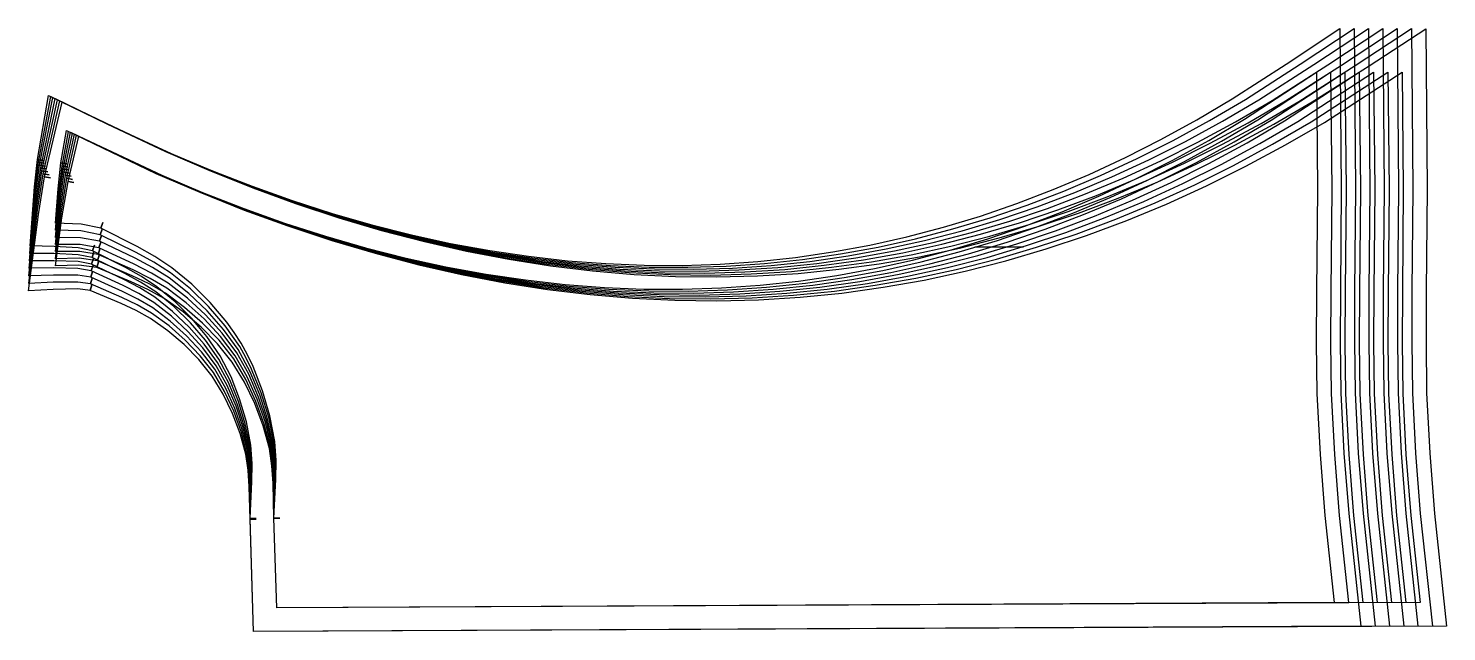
# Model space of a CAD drawing. Header units: inches. Extents: x 0 to 23.4, y 0 to 10.
import ezdxf

# ---------------------------------------------------------------- set-up
doc = ezdxf.new("R2010")
doc.units = ezdxf.units.IN

msp = doc.modelspace()

# ---------------------------------------------------------------- linework, layer by layer
at = {"layer": 'T001L001'}
for points in [[(21.642, 9.964), (21.667, 7.309), (21.651, 5.627), (21.648, 4.786), (21.658, 3.946), (21.71, 2.948), (21.789, 1.951), (21.988, 0.092), (3.716, 0), (3.659, 1.856), (3.758, 1.858), (3.659, 1.856), (3.646, 2.397), (3.627, 2.666), (3.588, 2.931), (3.495, 3.272), (3.37, 3.603), (3.217, 3.921), (3.034, 4.222), (2.815, 4.493), (2.569, 4.742), (2.303, 4.97), (2.018, 5.173), (1.778, 5.305), (1.53, 5.422), (1.021, 5.632), (1.047, 5.727), (1.021, 5.632), (0.815, 5.66), (0.408, 5.652), (0, 5.628), (0.165, 6.891), (0.269, 7.514), (0.365, 7.495), (0.269, 7.514), (0.559, 8.746), (1.456, 8.316), (2.358, 7.898), (3.022, 7.618), (3.694, 7.356), (4.352, 7.122), (5.016, 6.908), (5.667, 6.721), (6.323, 6.554), (6.968, 6.413), (7.617, 6.293), (8.256, 6.199), (8.897, 6.126), (9.53, 6.078), (10.164, 6.051), (10.791, 6.049), (11.417, 6.07), (12.039, 6.114), (12.658, 6.181), (13.274, 6.271), (13.887, 6.384), (14.498, 6.521), (15.104, 6.68), (15.711, 6.864), (16.311, 7.07), (16.912, 7.301), (17.506, 7.552), (18.103, 7.83), (18.691, 8.128), (19.283, 8.454), (19.865, 8.798), (20.758, 9.374), (21.642, 9.964)], [(21.878, 9.963), (21.903, 7.309), (21.887, 5.627), (21.884, 4.786), (21.894, 3.946), (21.947, 2.948), (22.025, 1.951), (22.224, 0.092), (3.716, 0), (3.659, 1.859), (3.757, 1.861), (3.659, 1.859), (3.653, 2.411), (3.637, 2.685), (3.602, 2.957), (3.512, 3.305), (3.389, 3.643), (3.238, 3.969), (3.056, 4.278), (2.837, 4.557), (2.59, 4.814), (2.322, 5.05), (2.034, 5.261), (1.793, 5.399), (1.542, 5.52), (1.027, 5.742), (1.054, 5.836), (1.027, 5.742), (0.816, 5.773), (0.411, 5.771), (0.005, 5.752), (0.152, 6.968), (0.246, 7.563), (0.343, 7.544), (0.246, 7.563), (0.518, 8.766), (1.426, 8.329), (2.339, 7.905), (3.012, 7.62), (3.692, 7.353), (4.358, 7.115), (5.031, 6.897), (5.69, 6.707), (6.356, 6.536), (7.009, 6.393), (7.667, 6.27), (8.314, 6.173), (8.964, 6.099), (9.605, 6.048), (10.247, 6.021), (10.883, 6.018), (11.518, 6.038), (12.148, 6.081), (12.776, 6.148), (13.401, 6.239), (14.022, 6.352), (14.642, 6.49), (15.256, 6.651), (15.871, 6.836), (16.48, 7.043), (17.09, 7.277), (17.692, 7.531), (18.298, 7.812), (18.894, 8.113), (19.494, 8.442), (20.085, 8.79), (20.986, 9.37), (21.878, 9.963)], [(22.114, 9.962), (22.139, 7.309), (22.123, 5.627), (22.12, 4.786), (22.13, 3.946), (22.183, 2.948), (22.262, 1.951), (22.46, 0.092), (3.716, 0), (3.659, 1.861), (3.757, 1.863), (3.659, 1.861), (3.661, 2.424), (3.648, 2.704), (3.616, 2.982), (3.529, 3.337), (3.408, 3.683), (3.259, 4.017), (3.078, 4.334), (2.858, 4.621), (2.611, 4.886), (2.342, 5.13), (2.052, 5.348), (1.807, 5.492), (1.554, 5.619), (1.033, 5.852), (1.061, 5.946), (1.033, 5.852), (0.818, 5.886), (0.414, 5.89), (0.009, 5.877), (0.141, 7.044), (0.225, 7.611), (0.322, 7.593), (0.225, 7.611), (0.48, 8.785), (1.398, 8.341), (2.322, 7.91), (3.003, 7.62), (3.692, 7.35), (4.366, 7.108), (5.048, 6.886), (5.716, 6.691), (6.39, 6.518), (7.052, 6.371), (7.718, 6.247), (8.373, 6.147), (9.032, 6.071), (9.681, 6.019), (10.332, 5.99), (10.976, 5.986), (11.62, 6.005), (12.258, 6.049), (12.895, 6.115), (13.528, 6.206), (14.158, 6.321), (14.786, 6.46), (15.409, 6.621), (16.032, 6.808), (16.649, 7.017), (17.268, 7.253), (17.878, 7.509), (18.492, 7.793), (19.097, 8.097), (19.706, 8.43), (20.305, 8.782), (21.214, 9.365), (22.114, 9.962)], [(22.351, 9.961), (22.375, 7.309), (22.359, 5.627), (22.357, 4.786), (22.367, 3.946), (22.419, 2.948), (22.498, 1.951), (22.696, 0.092), (3.716, 0), (3.659, 1.864), (3.757, 1.864), (3.659, 1.864), (3.668, 2.438), (3.659, 2.723), (3.63, 3.006), (3.546, 3.37), (3.428, 3.723), (3.28, 4.065), (3.1, 4.39), (2.88, 4.685), (2.632, 4.958), (2.361, 5.209), (2.069, 5.436), (1.822, 5.585), (1.566, 5.718), (1.038, 5.961), (1.068, 6.055), (1.038, 5.961), (0.819, 6), (0.417, 6.009), (0.014, 6.001), (0.13, 7.121), (0.205, 7.658), (0.302, 7.642), (0.205, 7.658), (0.442, 8.804), (1.371, 8.353), (2.306, 7.916), (2.995, 7.621), (3.693, 7.346), (4.376, 7.1), (5.066, 6.874), (5.742, 6.676), (6.425, 6.5), (7.095, 6.35), (7.77, 6.223), (8.433, 6.121), (9.1, 6.043), (9.759, 5.989), (10.418, 5.959), (11.07, 5.954), (11.722, 5.973), (12.369, 6.016), (13.014, 6.083), (13.656, 6.174), (14.294, 6.289), (14.931, 6.429), (15.562, 6.592), (16.194, 6.78), (16.819, 6.991), (17.446, 7.229), (18.065, 7.488), (18.687, 7.775), (19.3, 8.082), (19.918, 8.418), (20.525, 8.773), (21.442, 9.36), (22.351, 9.961)], [(22.587, 9.96), (22.612, 7.309), (22.596, 5.627), (22.593, 4.786), (22.603, 3.946), (22.655, 2.948), (22.734, 1.951), (22.932, 0.092), (3.716, 0), (3.659, 1.866), (3.757, 1.866), (3.659, 1.866), (3.675, 2.451), (3.67, 2.742), (3.644, 3.031), (3.563, 3.402), (3.447, 3.763), (3.302, 4.113), (3.122, 4.445), (2.903, 4.749), (2.653, 5.029), (2.381, 5.289), (2.086, 5.523), (1.837, 5.678), (1.578, 5.816), (1.044, 6.071), (1.075, 6.164), (1.044, 6.071), (0.82, 6.113), (0.42, 6.127), (0.019, 6.124), (0.119, 7.197), (0.185, 7.705), (0.282, 7.69), (0.185, 7.705), (0.406, 8.822), (1.345, 8.365), (2.291, 7.92), (2.989, 7.621), (3.695, 7.341), (4.386, 7.091), (5.085, 6.862), (5.77, 6.66), (6.461, 6.481), (7.139, 6.329), (7.822, 6.199), (8.495, 6.095), (9.17, 6.014), (9.837, 5.96), (10.504, 5.928), (11.165, 5.922), (11.826, 5.94), (12.481, 5.983), (13.134, 6.05), (13.784, 6.141), (14.431, 6.257), (15.076, 6.398), (15.715, 6.562), (16.356, 6.752), (16.989, 6.965), (17.625, 7.205), (18.252, 7.466), (18.882, 7.756), (19.503, 8.066), (20.13, 8.406), (20.745, 8.765), (21.67, 9.355), (22.587, 9.96)], [(22.823, 9.959), (22.848, 7.309), (22.832, 5.627), (22.829, 4.786), (22.839, 3.946), (22.891, 2.948), (22.97, 1.951), (23.169, 0.092), (3.716, 0), (3.659, 1.869), (3.757, 1.868), (3.659, 1.869), (3.683, 2.464), (3.681, 2.761), (3.658, 3.055), (3.58, 3.434), (3.467, 3.803), (3.323, 4.16), (3.145, 4.501), (2.925, 4.813), (2.675, 5.101), (2.401, 5.369), (2.104, 5.61), (1.853, 5.771), (1.59, 5.915), (1.051, 6.181), (1.082, 6.274), (1.051, 6.181), (0.822, 6.226), (0.423, 6.245), (0.023, 6.247), (0.109, 7.272), (0.166, 7.752), (0.263, 7.737), (0.166, 7.752), (0.37, 8.839), (1.32, 8.375), (2.277, 7.925), (2.983, 7.621), (3.698, 7.337), (4.398, 7.082), (5.105, 6.849), (5.798, 6.645), (6.497, 6.462), (7.184, 6.307), (7.876, 6.174), (8.557, 6.068), (9.241, 5.986), (9.915, 5.93), (10.592, 5.897), (11.261, 5.89), (11.93, 5.908), (12.593, 5.95), (13.255, 6.017), (13.913, 6.109), (14.568, 6.225), (15.221, 6.367), (15.869, 6.532), (16.518, 6.724), (17.159, 6.939), (17.803, 7.181), (18.439, 7.445), (19.078, 7.737), (19.707, 8.051), (20.342, 8.394), (20.965, 8.757), (21.898, 9.351), (22.823, 9.959)], [(23.059, 9.958), (23.084, 7.309), (23.068, 5.627), (23.065, 4.786), (23.075, 3.946), (23.128, 2.948), (23.206, 1.951), (23.405, 0.092), (3.716, 0), (3.659, 1.871), (3.757, 1.87), (3.659, 1.871), (3.69, 2.477), (3.692, 2.779), (3.672, 3.08), (3.598, 3.465), (3.487, 3.843), (3.345, 4.208), (3.167, 4.557), (2.947, 4.876), (2.697, 5.172), (2.421, 5.448), (2.122, 5.697), (1.868, 5.864), (1.603, 6.014), (1.057, 6.29), (1.09, 6.383), (1.057, 6.29), (0.824, 6.34), (0.427, 6.363), (0.028, 6.37), (0.099, 7.348), (0.148, 7.798), (0.246, 7.784), (0.148, 7.798), (0.334, 8.857), (1.296, 8.386), (2.264, 7.928), (2.979, 7.62), (3.702, 7.331), (4.41, 7.073), (5.126, 6.836), (5.827, 6.628), (6.535, 6.442), (7.23, 6.285), (7.93, 6.15), (8.619, 6.042), (9.312, 5.958), (9.995, 5.9), (10.679, 5.866), (11.357, 5.858), (12.034, 5.875), (12.706, 5.917), (13.376, 5.984), (14.043, 6.076), (14.706, 6.193), (15.367, 6.336), (16.023, 6.503), (16.68, 6.696), (17.33, 6.913), (17.982, 7.157), (18.626, 7.423), (19.273, 7.719), (19.911, 8.035), (20.554, 8.382), (21.185, 8.749), (22.127, 9.346), (23.059, 9.958)], [(21.255, 9.24), (21.273, 7.308), (21.257, 5.62), (21.254, 4.777), (21.264, 3.933), (21.317, 2.924), (21.397, 1.917), (21.55, 0.483), (4.098, 0.395), (4.053, 1.875), (4.151, 1.877), (4.053, 1.875), (4.038, 2.453), (4.018, 2.74), (3.977, 3.025), (3.874, 3.402), (3.735, 3.768), (3.566, 4.12), (3.363, 4.453), (3.121, 4.753), (2.85, 5.028), (2.556, 5.28), (2.24, 5.504), (1.974, 5.651), (1.698, 5.78), (1.132, 6.014), (1.158, 6.109), (1.132, 6.014), (0.834, 6.054), (0.45, 6.039), (0.554, 6.833), (0.655, 7.436), (0.752, 7.417), (0.655, 7.436), (0.831, 8.182), (2.2, 7.537), (2.875, 7.253), (3.557, 6.987), (4.225, 6.749), (4.901, 6.531), (5.564, 6.341), (6.233, 6.171), (6.891, 6.027), (7.553, 5.905), (8.205, 5.808), (8.86, 5.734), (9.507, 5.684), (10.155, 5.658), (10.796, 5.655), (11.438, 5.676), (12.074, 5.721), (12.708, 5.79), (13.339, 5.882), (13.966, 5.998), (14.591, 6.138), (15.212, 6.301), (15.832, 6.489), (16.445, 6.699), (17.06, 6.935), (17.666, 7.192), (18.275, 7.476), (18.875, 7.78), (19.478, 8.112), (20.071, 8.462), (21.255, 9.24)], [(22.672, 9.24), (22.69, 7.308), (22.674, 5.62), (22.672, 4.777), (22.682, 3.933), (22.734, 2.924), (22.814, 1.917), (22.967, 0.483), (4.098, 0.395), (4.053, 1.875), (4.151, 1.874), (4.053, 1.875), (4.086, 2.511), (4.087, 2.828), (4.066, 3.143), (3.985, 3.566), (3.863, 3.979), (3.708, 4.38), (3.616, 4.574), (3.513, 4.762), (3.398, 4.94), (3.273, 5.112), (2.998, 5.436), (2.697, 5.737), (2.369, 6.01), (2.089, 6.194), (1.798, 6.359), (1.197, 6.663), (1.229, 6.756), (1.197, 6.663), (0.873, 6.732), (0.45, 6.748), (0.491, 7.312), (0.538, 7.743), (0.636, 7.729), (0.538, 7.743), (0.632, 8.277), (2.103, 7.569), (2.828, 7.256), (3.562, 6.963), (4.281, 6.701), (5.008, 6.46), (5.722, 6.249), (6.441, 6.06), (7.15, 5.899), (7.863, 5.761), (8.565, 5.652), (9.271, 5.566), (9.969, 5.507), (10.668, 5.472), (11.359, 5.464), (12.051, 5.481), (12.738, 5.524), (13.423, 5.593), (14.104, 5.687), (14.781, 5.806), (15.457, 5.952), (16.128, 6.123), (16.798, 6.32), (17.462, 6.541), (18.127, 6.79), (18.783, 7.062), (19.442, 7.363), (20.092, 7.686), (20.746, 8.038), (21.388, 8.411), (22.672, 9.24)], [(22.436, 9.24), (22.454, 7.308), (22.438, 5.62), (22.435, 4.777), (22.445, 3.933), (22.498, 2.924), (22.578, 1.917), (22.731, 0.483), (4.098, 0.395), (4.053, 1.875), (4.151, 1.874), (4.053, 1.875), (4.078, 2.501), (4.076, 2.813), (4.051, 3.123), (3.966, 3.539), (3.842, 3.944), (3.684, 4.336), (3.591, 4.526), (3.488, 4.71), (3.247, 5.052), (2.973, 5.368), (2.673, 5.661), (2.348, 5.926), (2.07, 6.103), (1.781, 6.262), (1.186, 6.555), (1.218, 6.648), (1.186, 6.555), (0.866, 6.619), (0.45, 6.63), (0.501, 7.233), (0.556, 7.692), (0.653, 7.678), (0.556, 7.692), (0.662, 8.262), (2.116, 7.565), (2.833, 7.257), (3.558, 6.968), (4.269, 6.71), (4.987, 6.473), (5.693, 6.265), (6.404, 6.079), (7.104, 5.921), (7.809, 5.786), (8.503, 5.678), (9.201, 5.594), (9.89, 5.537), (10.58, 5.503), (11.264, 5.496), (11.947, 5.514), (12.626, 5.557), (13.302, 5.626), (13.975, 5.72), (14.644, 5.838), (15.312, 5.983), (15.974, 6.152), (16.636, 6.348), (17.291, 6.567), (17.948, 6.814), (18.596, 7.084), (19.247, 7.382), (19.888, 7.701), (20.534, 8.05), (21.168, 8.42), (22.436, 9.24)], [(22.2, 9.24), (22.218, 7.308), (22.202, 5.62), (22.199, 4.777), (22.209, 3.933), (22.262, 2.924), (22.342, 1.917), (22.495, 0.483), (4.098, 0.395), (4.053, 1.875), (4.151, 1.875), (4.053, 1.875), (4.07, 2.492), (4.064, 2.799), (4.037, 3.104), (3.948, 3.511), (3.821, 3.909), (3.661, 4.293), (3.463, 4.659), (3.222, 4.992), (2.949, 5.3), (2.65, 5.585), (2.326, 5.842), (2.051, 6.013), (1.764, 6.166), (1.175, 6.447), (1.206, 6.54), (1.175, 6.447), (0.86, 6.506), (0.45, 6.512), (0.51, 7.153), (0.574, 7.642), (0.671, 7.626), (0.574, 7.642), (0.693, 8.248), (2.131, 7.56), (2.839, 7.257), (3.556, 6.973), (4.258, 6.719), (4.968, 6.485), (5.665, 6.281), (6.368, 6.098), (7.059, 5.943), (7.756, 5.81), (8.442, 5.705), (9.131, 5.622), (9.811, 5.566), (10.494, 5.535), (11.169, 5.528), (11.844, 5.547), (12.514, 5.59), (13.182, 5.659), (13.847, 5.752), (14.507, 5.87), (15.167, 6.014), (15.82, 6.182), (16.474, 6.376), (17.121, 6.594), (17.77, 6.839), (18.409, 7.105), (19.052, 7.401), (19.685, 7.717), (20.323, 8.063), (20.949, 8.428), (22.2, 9.24)], [(21.964, 9.24), (21.982, 7.308), (21.966, 5.62), (21.963, 4.777), (21.973, 3.933), (22.026, 2.924), (22.105, 1.917), (22.258, 0.483), (4.098, 0.395), (4.053, 1.875), (4.151, 1.876), (4.053, 1.875), (4.062, 2.482), (4.053, 2.784), (4.022, 3.084), (3.929, 3.484), (3.799, 3.874), (3.637, 4.25), (3.438, 4.607), (3.197, 4.932), (2.924, 5.232), (2.626, 5.509), (2.305, 5.757), (2.032, 5.923), (1.748, 6.07), (1.165, 6.339), (1.194, 6.433), (1.165, 6.339), (0.853, 6.393), (0.45, 6.394), (0.521, 7.073), (0.593, 7.591), (0.69, 7.574), (0.593, 7.591), (0.726, 8.232), (2.146, 7.555), (2.846, 7.257), (3.554, 6.977), (4.248, 6.727), (4.95, 6.498), (5.638, 6.296), (6.333, 6.117), (7.016, 5.964), (7.703, 5.834), (8.381, 5.731), (9.062, 5.651), (9.734, 5.596), (10.408, 5.566), (11.075, 5.56), (11.741, 5.579), (12.403, 5.623), (13.062, 5.692), (13.719, 5.785), (14.371, 5.902), (15.022, 6.045), (15.668, 6.212), (16.313, 6.405), (16.952, 6.62), (17.592, 6.863), (18.223, 7.127), (18.858, 7.419), (19.482, 7.733), (20.111, 8.075), (20.729, 8.437), (21.964, 9.24)], [(21.727, 9.24), (21.745, 7.308), (21.729, 5.62), (21.727, 4.777), (21.737, 3.933), (21.79, 2.924), (21.869, 1.917), (22.022, 0.483), (4.098, 0.395), (4.053, 1.875), (4.151, 1.876), (4.053, 1.875), (4.054, 2.473), (4.041, 2.77), (4.007, 3.064), (3.911, 3.457), (3.778, 3.839), (3.613, 4.207), (3.413, 4.556), (3.171, 4.873), (2.899, 5.164), (2.603, 5.432), (2.283, 5.673), (2.012, 5.832), (1.731, 5.973), (1.154, 6.231), (1.182, 6.325), (1.154, 6.231), (0.847, 6.28), (0.45, 6.276), (0.531, 6.993), (0.613, 7.54), (0.709, 7.522), (0.613, 7.54), (0.759, 8.216), (2.163, 7.55), (2.854, 7.256), (3.554, 6.981), (4.239, 6.735), (4.932, 6.509), (5.612, 6.311), (6.298, 6.135), (6.973, 5.985), (7.652, 5.858), (8.321, 5.757), (8.993, 5.679), (9.657, 5.626), (10.322, 5.596), (10.981, 5.592), (11.639, 5.612), (12.292, 5.656), (12.943, 5.724), (13.591, 5.817), (14.235, 5.934), (14.878, 6.076), (15.515, 6.242), (16.152, 6.433), (16.782, 6.647), (17.414, 6.887), (18.037, 7.149), (18.663, 7.438), (19.279, 7.748), (19.9, 8.087), (20.51, 8.445), (21.727, 9.24)], [(21.491, 9.24), (21.509, 7.308), (21.493, 5.62), (21.491, 4.777), (21.501, 3.933), (21.553, 2.924), (21.633, 1.917), (21.786, 0.483), (4.098, 0.395), (4.053, 1.875), (4.151, 1.877), (4.053, 1.875), (4.046, 2.463), (4.029, 2.755), (3.992, 3.045), (3.892, 3.429), (3.756, 3.803), (3.59, 4.163), (3.388, 4.505), (3.146, 4.813), (2.874, 5.096), (2.579, 5.356), (2.262, 5.589), (1.993, 5.742), (1.715, 5.877), (1.143, 6.123), (1.17, 6.217), (1.143, 6.123), (0.84, 6.167), (0.45, 6.158), (0.542, 6.913), (0.633, 7.489), (0.73, 7.47), (0.633, 7.489), (0.794, 8.2), (2.18, 7.544), (2.863, 7.255), (3.554, 6.984), (4.231, 6.742), (4.915, 6.521), (5.587, 6.326), (6.265, 6.153), (6.931, 6.007), (7.601, 5.882), (8.262, 5.783), (8.926, 5.706), (9.581, 5.655), (10.238, 5.627), (10.888, 5.624), (11.538, 5.644), (12.182, 5.689), (12.825, 5.757), (13.465, 5.85), (14.1, 5.966), (14.734, 6.107), (15.363, 6.272), (15.992, 6.461), (16.613, 6.673), (17.237, 6.911), (17.851, 7.17), (18.469, 7.457), (19.077, 7.764), (19.689, 8.099), (20.29, 8.454), (21.491, 9.24)], [(16.421, 6.348), (15.618, 6.348)]]:
    msp.add_lwpolyline(points, dxfattribs=at)

doc.saveas('drawing.dxf')
